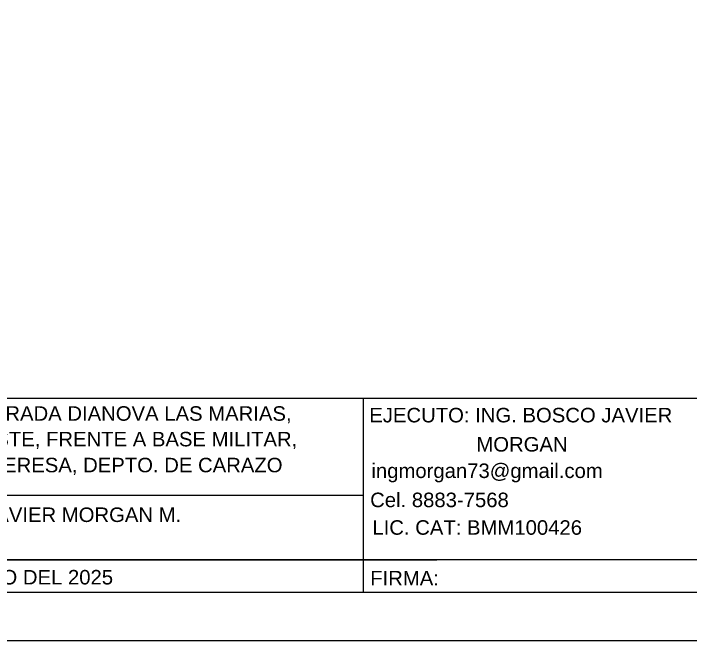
# Model space of a CAD drawing. Header units: millimetres. Extents: x 589115 to 589956, y 1306773 to 1307394.
# Drawn here: x 589455.7 to 589665.5, y 1306773 to 1306967.5 of the extents above; entities that cross this region are included whole.
import ezdxf

# ---------------------------------------------------------------- set-up
doc = ezdxf.new("R2010")
doc.units = ezdxf.units.MM
for name, color, linetype in [('cajetin', 3, 'Continuous'), ('CIRCULO', 1, 'Continuous'), ('poligono', 4, 'Continuous'), ('TEXT. FORMAT.', 3, 'Continuous')]:
    doc.layers.add(name, color=color, linetype=linetype)
doc.styles.add('ROTULOS PI', font='arial.ttf', dxfattribs={"height": 3.5})

msp = doc.modelspace()

# ---------------------------------------------------------------- linework, layer by layer
msp.add_lwpolyline([(589955.62, 1307367.02), (589114.62, 1307367.02), (589114.62, 1306773.02), (589955.62, 1306773.02)], close=True)
at = {"layer": 'cajetin'}
msp.add_lwpolyline([(589940.62, 1307352.02), (589129.62, 1307352.02), (589129.62, 1306788.02), (589940.62, 1306788.02)], close=True, dxfattribs=at)
at = {"layer": 'CIRCULO'}
for p, q in [((589564.13, 1306818.02), (589379.19, 1306818.02)), ((589130.23, 1306798.02), (589586.91, 1306798.02)), ((589586.91, 1306798.02), (589204.68, 1306798.02)), ((589671.45, 1306798.02), (589586.91, 1306798.02))]:
    msp.add_line(p, q, dxfattribs=at)
at = {"layer": 'poligono'}
for p, q in [((589696.65, 1306848.02), (589129.62, 1306848.02)), ((589564.13, 1306848.02), (589564.13, 1306788.02))]:
    msp.add_line(p, q, dxfattribs=at)

# ---------------------------------------------------------------- texts
at = {"layer": 'TEXT. FORMAT.', "style": 'ROTULOS PI'}
for s, p in [('UBICACION: KM 50, ENTRADA DIANOVA LAS MARIAS,', (589380.53, 1306841.17)), ('EJECUTO: ING. BOSCO JAVIER', (589565.98, 1306840.66)), ('234.21 MTS. AL SUROESTE, FRENTE A BASE MILITAR,', (589380.53, 1306833.22)), ('MORGAN', (589599.18, 1306831.61)), ('MUNICIPIO DE SANTA TERESA, DEPTO. DE CARAZO', (589380.53, 1306825.18)), ('ingmorgan73@gmail.com', (589566.64, 1306823.41)), ('Cel. 8883-7568', (589566.25, 1306814.37)), ('REVISO: ING. BOSCO JAVIER MORGAN M.', (589380.55, 1306809.77)), ('LIC. CAT: BMM100426', (589566.95, 1306805.81)), ('FECHA:  17 DE FEBRERO DEL 2025', (589380.71, 1306790.39)), ('FIRMA:', (589566.27, 1306790.11))]:
    msp.add_text(s, height=4.5, dxfattribs=at).set_placement(p)

doc.saveas('drawing.dxf')
